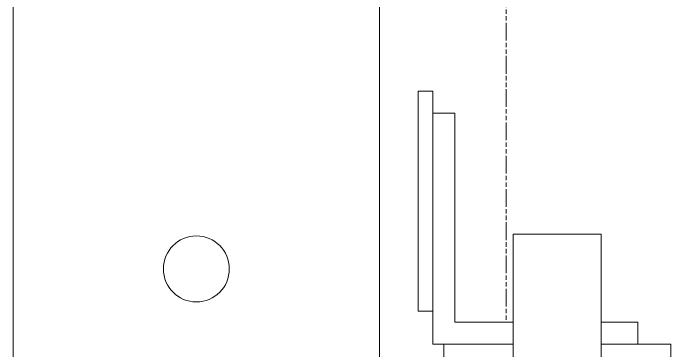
# Model space of a CAD drawing. Header units: millimetres. Extents: x 0 to 8410, y 0 to 5940.
# Drawn here: x 2577.6 to 2667.3, y 2274.7 to 2320.7 of the extents above; entities that cross this region are included whole.
import ezdxf

# ---------------------------------------------------------------- set-up
doc = ezdxf.new("R2010")
doc.units = ezdxf.units.MM
doc.header["$LTSCALE"] = 10
doc.linetypes.add('DOUBLE_DASH_CHAIN', pattern=[1.2403, 0.6614, -0.0827, 0.1654, -0.0827, 0.1654, -0.0827])
doc.layers.add('가시적인 것(ISO)', color=3, linetype='Continuous', lineweight=5, true_color=0x00ff00)
doc.layers.add('참조(ISO)', color=6, linetype='DOUBLE_DASH_CHAIN', lineweight=5, true_color=0xff00ff)

msp = doc.modelspace()

# ---------------------------------------------------------------- linework, layer by layer
at = {"layer": '가시적인 것(ISO)'}
for p, q in [((2627.565, 2169.079), (2627.565, 2500.829)), ((2577.565, 2205.025), (2577.565, 2464.829)), ((2632.815, 2280.079), (2632.815, 2310.079)), ((2632.815, 2310.079), (2634.815, 2310.079)), ((2634.815, 2310.079), (2634.815, 2280.079)), ((2637.815, 2307.079), (2634.815, 2307.079)), ((2637.815, 2307.079), (2637.815, 2297.079)), ((2637.815, 2297.079), (2637.815, 2278.579)), ((2657.815, 2290.579), (2645.815, 2290.579)), ((2645.815, 2230.579), (2645.815, 2290.579)), ((2657.815, 2230.579), (2657.815, 2290.579)), ((2634.815, 2280.079), (2632.815, 2280.079)), ((2634.815, 2275.579), (2634.815, 2280.079)), ((2637.815, 2278.579), (2645.815, 2278.579)), ((2657.815, 2278.579), (2662.815, 2278.579)), ((2662.815, 2275.579), (2662.815, 2278.579)), ((2645.163, 2275.579), (2634.815, 2275.579)), ((2636.315, 2275.579), (2636.315, 2267.579)), ((2645.163, 2275.579), (2645.815, 2275.579)), ((2657.815, 2275.579), (2667.315, 2275.579)), ((2667.315, 2275.579), (2667.315, 2267.579))]:
    msp.add_line(p, q, dxfattribs=at)
msp.add_circle((2602.565, 2285.829), 4.5, dxfattribs=at)
at = {"layer": '참조(ISO)', "ltscale": 0.365695}
msp.add_line((2644.865, 2500.829), (2644.865, 2278.579), dxfattribs=at)

doc.saveas('drawing.dxf')
